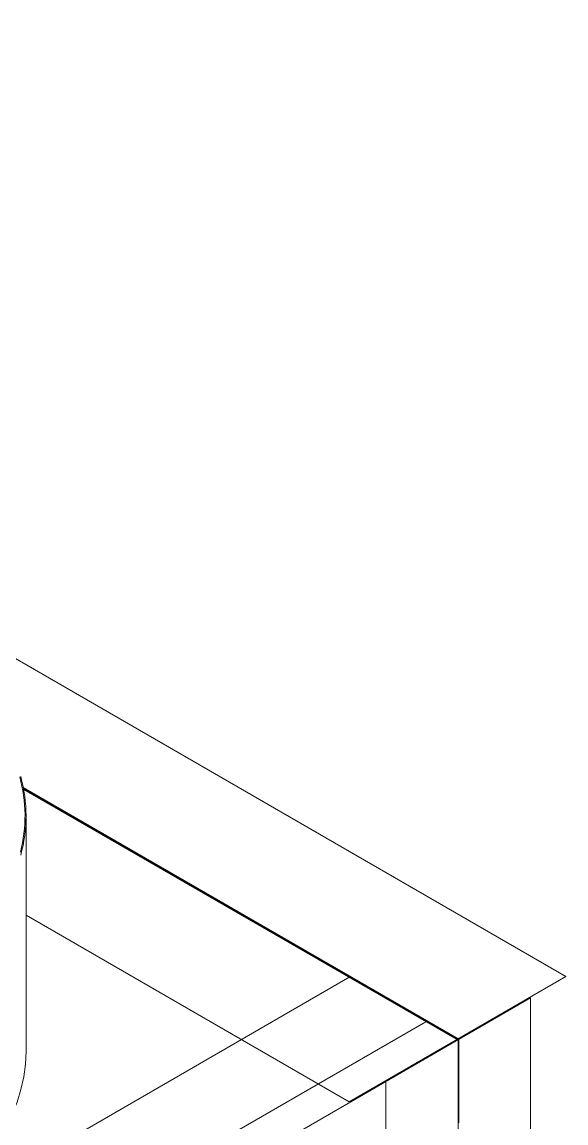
# Model space of a CAD drawing. Header units: millimetres. Extents: x -312439 to 477422, y -331570 to 212570.
# Drawn here: x 454856 to 456159, y 108975 to 111610 of the extents above; entities that cross this region are included whole.
import ezdxf

# ---------------------------------------------------------------- set-up
doc = ezdxf.new("R2010")
doc.units = ezdxf.units.MM

msp = doc.modelspace()

# ---------------------------------------------------------------- linework, layer by layer
at = {"color": 3, "linetype": 'Continuous', "lineweight": 0, "extrusion": (-1.11022e-16, 0.816497, 0.57735)}
for p, q in [((452201.569, 111610.332), (456159.305, 109325.332)), ((455902.962, 109175.332), (454859.439, 109777.811)), ((454859.871, 109775.561), (455901.23, 109174.332)), ((454860.287, 109773.321), (455897.766, 109174.332)), ((454866.056, 109147.008), (454866.056, 109709.896)), ((454866.056, 109471.99), (455639.69, 109025.332)), ((455641.422, 109324.332), (447500.145, 104623.964)), ((456159.305, 109325.332), (455639.69, 109025.332)), ((447758.221, 104472.964), (456074.435, 109274.332)), ((455728.025, 109274.332), (455726.293, 109273.332)), ((455729.757, 109275.332), (455728.025, 109274.332)), ((456074.435, 109274.332), (456072.703, 109275.332)), ((456074.435, 109274.332), (456074.435, 105082.518)), ((455823.288, 109217.332), (447683.742, 104517.964)), ((455901.23, 109174.332), (455901.23, 104982.518)), ((455902.962, 108975.332), (455902.962, 109175.332)), ((455726.293, 109075.332), (455728.025, 109074.332)), ((455728.025, 109074.332), (455728.025, 104882.518))]:
    msp.add_line(p, q, dxfattribs=at)
at = {"color": 3, "linetype": 'Continuous', "lineweight": 0}
for centre, major_axis, start_param, end_param in [((453817.288, 109709.896), (-1046.319, 0), 2.9973499, 3.29716571), ((453817.288, 109709.896), (-1048.768, 0), 2.98561554, 3.29783032), ((453817.288, 109147.008), (-1048.768, 0), 0, 3.14159265)]:
    msp.add_ellipse(centre, major_axis=major_axis, ratio=0.57735027, start_param=start_param, end_param=end_param, dxfattribs=at)

doc.saveas('drawing.dxf')
